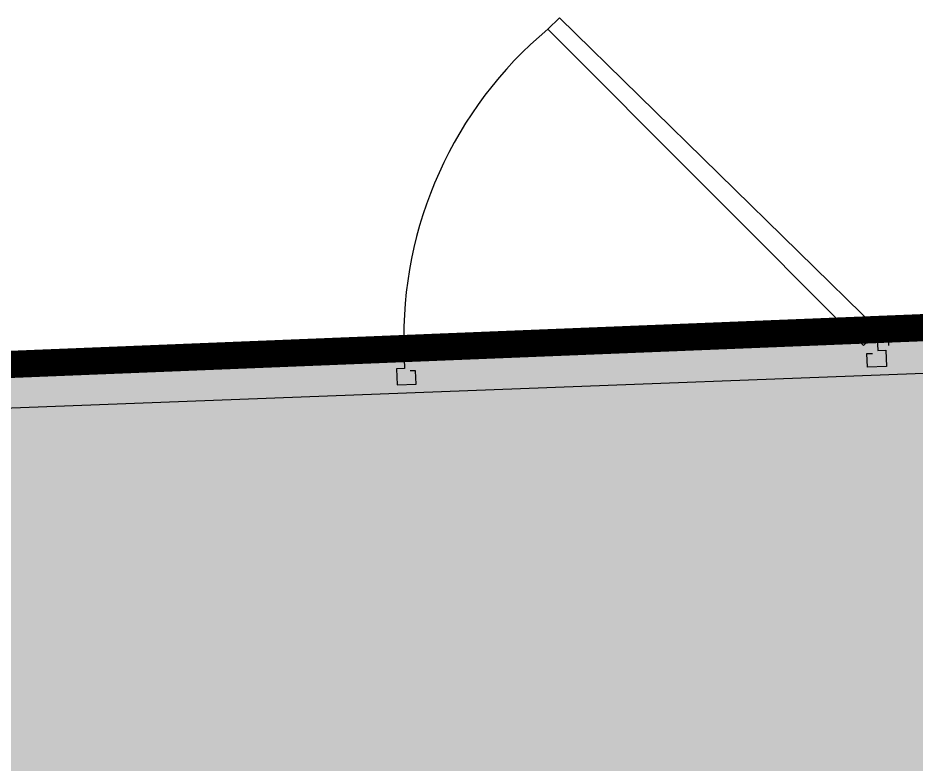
# Model space of a CAD drawing. Header units: metres. Extents: x 1956498 to 1957612, y 2277909 to 2278547.
# Drawn here: x 1956880.114 to 1956881.764, y 2278039.166 to 2278040.538 of the extents above; entities that cross this region are included whole.
import ezdxf
from ezdxf.enums import TextEntityAlignment as Align

# ---------------------------------------------------------------- set-up
doc = ezdxf.new("R2010")
doc.units = ezdxf.units.M
doc.layers.add('UBS-100-Postes', color=8, linetype='Continuous')
doc.layers.add('UBS_400_DETAIL POSTE HTA TOOLKIT UBS', color=7, linetype='Continuous')
doc.styles.get("Standard").update_dxf_attribs({"font": 'verdana.ttf'})

# ---------------------------------------------------------------- blocks, each defined once
blk = doc.blocks.new('PdL')
at = {"true_color": 0xb0c4d8, "transparency": 33554687}
blk.add_hatch(color=9, dxfattribs=at).paths.add_polyline_path([(0.099, 2.3245), (5.0983, 2.3226), (5.0964, -0.26), (0.0972, -0.2581)])
at = {"color": 7, "transparency": 33554687, "const_width": 0.05}
blk.add_lwpolyline([(0.099, 2.3245), (5.0983, 2.3226), (5.0964, -0.26), (0.0972, -0.2581)], close=True, dxfattribs=at)
at = {"color": 7, "transparency": 33554687}
blk.add_attdef('NUMERO', text='', height=1, dxfattribs=at).set_placement((3.8334, 0.9778), align=Align.MIDDLE_LEFT)
blk = doc.blocks.new('UBS_PDL C1752')
at = {"color": 3}
for p, q in [((-1.5588, -1.295), (-1.5588, -1.265)), ((-1.5535, -1.2972), (-1.5323, -1.276)), ((-1.5513, -1.3021), (-1.5288, -1.2795)), ((-1.5838, -1.2919), (-0.6238, -1.2919))]:
    blk.add_line(p, q, dxfattribs=at)
at = {"const_width": 0.01}
blk.add_lwpolyline([(-2.5088, 1.3081), (2.4912, 1.3081), (2.4912, -1.2919), (-2.5088, -1.2919)], close=True, dxfattribs=at)
blk.add_lwpolyline([(2.4112, -1.2119), (-2.4288, -1.2119), (-2.4288, 1.2281), (2.4112, 1.2281)], close=True)
at = {"color": 3}
for points in [[(-1.5838, -1.2919), (-1.5388, -1.2919), (-1.5388, -1.2569), (-1.5538, -1.2569), (-1.5538, -1.2269), (-1.5188, -1.2269), (-1.5188, -1.2519), (-1.5288, -1.2519)], [(-0.6238, -1.2919), (-0.6688, -1.2919), (-0.6688, -1.2569), (-0.6538, -1.2569), (-0.6538, -1.2269), (-0.6888, -1.2269), (-0.6888, -1.2519), (-0.6788, -1.2519)]]:
    blk.add_lwpolyline(points, dxfattribs=at)
blk.add_lwpolyline([(-1.5131, -1.2667), (-0.9553, -1.8701), (-0.9777, -1.89), (-1.5413, -1.295)], close=True, dxfattribs=at)
blk.add_circle((-1.5588, -1.3025), 0.0075, dxfattribs=at)
blk.add_arc((-1.4076, -1.2859), 0.7388, 307.7528, 359.5349, dxfattribs=at)

msp = doc.modelspace()

# ---------------------------------------------------------------- block references
at = {"layer": 'UBS-100-Postes', "transparency": 33554687, "rotation": 2.328970658530212}
msp.add_blockref('PdL', (1956877.6594, 2278037.4765), dxfattribs=at)
at = {"layer": 'UBS_400_DETAIL POSTE HTA TOOLKIT UBS', "transparency": 33554687, "rotation": 182.1729597041509}
msp.add_blockref('UBS_PDL C1752', (1956880.2038, 2278038.6126), dxfattribs=at)

doc.saveas('drawing.dxf')
